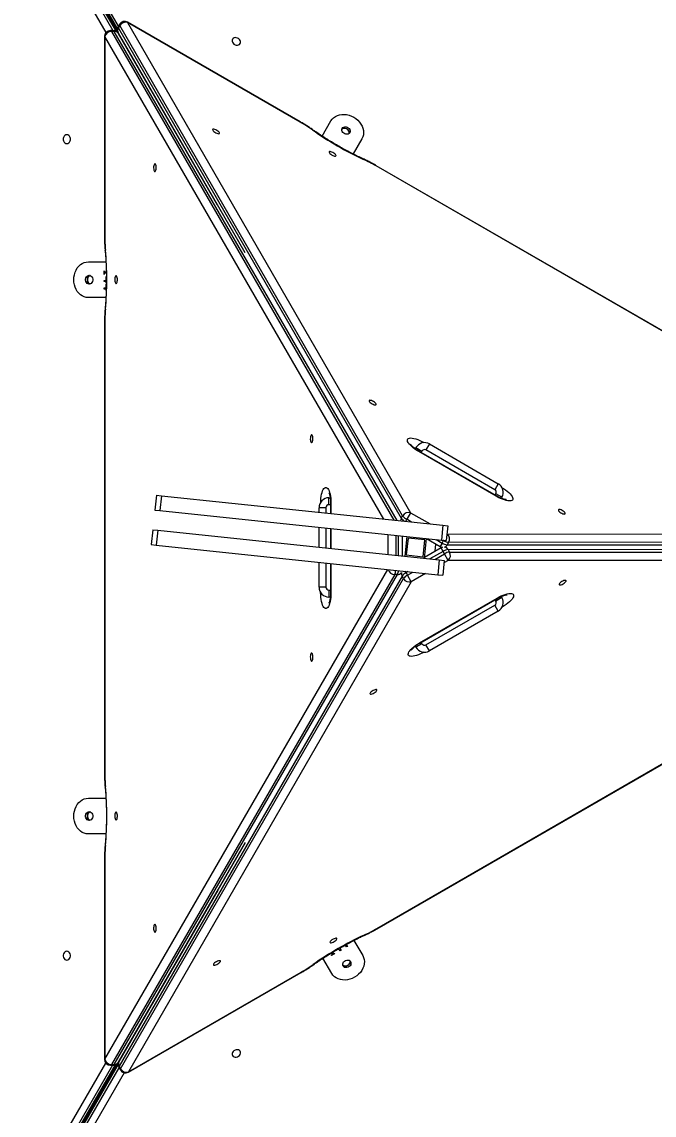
# Model space of a CAD drawing. Header units: millimetres. Extents: x -10881 to 8954, y -8695 to 5624.
# Drawn here: x 1445 to 2081, y -2028 to -927 of the extents above; entities that cross this region are included whole.
import ezdxf

# ---------------------------------------------------------------- set-up
doc = ezdxf.new("R2010")
doc.units = ezdxf.units.MM
for name, color, linetype in [('DIKOM_ОБЪЕКТ', 7, 'Continuous'), ('DIKOM_РАЗМЕР_ЗОНА', 7, 'Continuous'), ('DIKOM_РАЗМЕР_ОБЪЕКТА', 7, 'Continuous')]:
    doc.layers.add(name, color=color, linetype=linetype)
doc.styles.add('style1', font='arial.ttf', dxfattribs={"width": 0.8})
doc.dimstyles.new('1-50', dxfattribs={"dimtxt": 300, "dimasz": 200, "dimexe": 100, "dimexo": 0, "dimgap": 100, "dimtad": 1, "dimtxsty": 'style1', "dimcen": 200, "dimclrd": 7, "dimclre": 7, "dimclrt": 7, "dimadec": 1, "dimazin": 2, "dimtfac": 1, "dimtmove": 0, "dimatfit": 2, "dimfxl": 0, "dimlwd": 25, "dimlwe": 18, "dimarcsym": 0})

# ---------------------------------------------------------------- blocks, each defined once
blk = doc.blocks.new('*D10')
at = {"layer": 'Defpoints', "color": 0, "transparency": 16777216}
for p in [(-7152.7, 2730.8), (7385.2, 911.3), (7385.2, -7693.8)]:
    blk.add_point(p, dxfattribs=at)
at = {"layer": 'DIKOM_РАЗМЕР_ОБЪЕКТА', "color": 7, "lineweight": 18, "transparency": 16777216}
for p, q in [((-7152.7, 2730.8), (-7152.7, -7793.8)), ((7385.2, 911.3), (7385.2, -7793.8))]:
    blk.add_line(p, q, dxfattribs=at)
at = {"layer": 'DIKOM_РАЗМЕР_ОБЪЕКТА', "color": 7, "lineweight": 25, "transparency": 16777216}
blk.add_line((-6952.7, -7693.8), (7185.2, -7693.8), dxfattribs=at)
at = {"layer": 'DIKOM_РАЗМЕР_ОБЪЕКТА', "color": 7, "transparency": 16777216}
for points in [[(-6952.7, -7660.4), (-6952.7, -7727.1), (-7152.7, -7693.8)], [(7185.2, -7660.4), (7185.2, -7727.1), (7385.2, -7693.8)]]:
    blk.add_solid(points, dxfattribs=at)
at = {"layer": 'DIKOM_РАЗМЕР_ОБЪЕКТА', "color": 7, "transparency": 16777216, "insert": (116.2, -7440.6), "char_height": 300, "attachment_point": 5, "style": 'style1'}
blk.add_mtext('14500', dxfattribs=at)
blk = doc.blocks.new('*D12')
at = {"layer": 'Defpoints', "color": 0, "transparency": 16777216}
for p in [(-9113.3, 3014), (8954.2, 2756.5), (8954.2, -8594.5)]:
    blk.add_point(p, dxfattribs=at)
at = {"layer": 'DIKOM_РАЗМЕР_ЗОНА', "color": 7, "lineweight": 18, "transparency": 16777216}
for p, q in [((-9113.3, 3014), (-9113.3, -8694.5)), ((8954.2, 2756.5), (8954.2, -8694.5))]:
    blk.add_line(p, q, dxfattribs=at)
at = {"layer": 'DIKOM_РАЗМЕР_ЗОНА', "color": 7, "lineweight": 25, "transparency": 16777216}
blk.add_line((-8913.3, -8594.5), (8754.2, -8594.5), dxfattribs=at)
at = {"layer": 'DIKOM_РАЗМЕР_ЗОНА', "color": 7, "transparency": 16777216}
for points in [[(-8913.3, -8561.2), (-8913.3, -8627.8), (-9113.3, -8594.5)], [(8754.2, -8561.2), (8754.2, -8627.8), (8954.2, -8594.5)]]:
    blk.add_solid(points, dxfattribs=at)
at = {"layer": 'DIKOM_РАЗМЕР_ЗОНА', "color": 7, "transparency": 16777216, "insert": (-79.6, -8341.3), "char_height": 300, "attachment_point": 5, "style": 'style1'}
blk.add_mtext('18000', dxfattribs=at)

msp = doc.modelspace()

# ---------------------------------------------------------------- linework, layer by layer
at = {"layer": 'DIKOM_ОБЪЕКТ', "color": 7, "linetype": 'Continuous', "lineweight": 15}
for p, q in [((1452.12, -781.366), (1541.214, -935.68)), ((1452.41, -780.532), (1541.244, -934.397)), ((1542.423, -931.444), (1453.852, -778.035)), ((1529.963, -937.792), (1440.547, -782.919)), ((1447.672, -781.603), (1536.803, -935.982)), ((1540.179, -936.835), (1450.555, -781.603)), ((1541.703, -938.14), (1451.417, -781.759)), ((1543.415, -929.725), (1541.997, -932.182)), ((1543.604, -930.936), (1542.186, -933.393)), ((1542.186, -933.393), (1826.849, -1426.858)), ((1828.268, -1424.401), (1543.604, -930.936)), ((1551.449, -927.81), (1551.612, -927.529)), ((1551.449, -927.81), (1836.113, -1421.275)), ((1725.213, -1028.133), (1551.449, -927.81)), ((1725.375, -1027.851), (1551.612, -927.529)), ((1528.258, -941.982), (1528.258, -1142.627)), ((1528.258, -941.982), (1528.583, -941.982)), ((1528.583, -941.982), (1528.583, -1142.627)), ((1809.27, -1427.741), (1528.583, -941.982)), ((1537.095, -935.982), (1534.258, -935.982)), ((1538.049, -936.751), (1535.212, -936.751)), ((1535.212, -936.751), (1819.546, -1428.821)), ((1822.567, -1429.138), (1538.049, -936.751)), ((1541.996, -938.181), (1669.585, -1159.358)), ((1641.921, -1111.401), (1542.29, -938.98)), ((1725.213, -1028.133), (1725.375, -1027.851)), ((1747.255, -1042.159), (1756.085, -1026.866)), ((1787.262, -1044.866), (1778.432, -1060.158)), ((1801.762, -1071.954), (1801.6, -1072.235)), ((2192.867, -1298.133), (1801.6, -1072.235)), ((2193.029, -1297.851), (1801.762, -1071.954)), ((1528.258, -1142.627), (1528.583, -1142.627)), ((1512.049, -1168.729), (1529.708, -1168.729)), ((1527.764, -1177.679), (1527.991, -1177.679)), ((1527.764, -1181.429), (1527.764, -1177.679)), ((1527.991, -1181.429), (1527.764, -1181.429)), ((1527.764, -1187.402), (1529.924, -1187.402)), ((1527.764, -1188.652), (1527.764, -1187.402)), ((1528.051, -1180.795), (1528.051, -1178.413)), ((1528.051, -1188.652), (1528.051, -1187.402)), ((1529.242, -1178.929), (1530.107, -1178.929)), ((1530.129, -1180.179), (1529.242, -1180.179)), ((1529.924, -1183.513), (1530.19, -1183.513)), ((1529.924, -1187.402), (1529.924, -1183.513)), ((1530.211, -1187.402), (1529.924, -1187.402)), ((1529.924, -1188.652), (1527.764, -1188.652)), ((1527.764, -1194.902), (1529.924, -1194.902)), ((1527.764, -1196.152), (1527.764, -1194.902)), ((1529.924, -1196.152), (1527.764, -1196.152)), ((1528.051, -1196.152), (1528.051, -1194.902)), ((1529.924, -1190.04), (1529.924, -1188.652)), ((1530.211, -1188.652), (1529.924, -1188.652)), ((1530.184, -1190.04), (1529.924, -1190.04)), ((1529.924, -1191.013), (1530.168, -1191.013)), ((1529.924, -1194.902), (1529.924, -1191.013)), ((1530.211, -1194.902), (1529.924, -1194.902)), ((1529.924, -1197.54), (1529.924, -1196.152)), ((1529.709, -1204.729), (1512.049, -1204.729)), ((1528.258, -1230.832), (1528.258, -1682.627)), ((1528.258, -1230.832), (1528.583, -1230.832)), ((1528.583, -1230.832), (1528.583, -1682.627)), ((1849.675, -1350.763), (1849.687, -1350.769)), ((1855.24, -1352.094), (1851.74, -1358.156)), ((1855.24, -1352.094), (1924.522, -1392.094)), ((1840.887, -1356.953), (1841.58, -1355.754)), ((1841.58, -1355.754), (1847.642, -1359.254)), ((1844.67, -1359.43), (1844.481, -1359.759)), ((1922.423, -1404.759), (1844.481, -1359.759)), ((1922.613, -1404.43), (1844.67, -1359.43)), ((1847.642, -1359.254), (1846.822, -1360.673)), ((1921.022, -1398.156), (1851.74, -1358.156)), ((1924.522, -1392.094), (1921.022, -1398.156)), ((1580.54, -1403.7), (1578.972, -1418.618)), ((1580.54, -1403.7), (1585.512, -1404.223)), ((1585.512, -1404.223), (1583.944, -1419.141)), ((1585.512, -1404.223), (1868.773, -1433.995)), ((1754.128, -1413.244), (1754.128, -1406.244)), ((1754.128, -1406.244), (1755.386, -1406.244)), ((1755.329, -1405.961), (1755.256, -1406.244)), ((1921.301, -1403.673), (1922.12, -1402.254)), ((1928.182, -1405.754), (1922.12, -1402.254)), ((1922.613, -1404.43), (1922.423, -1404.759)), ((1928.182, -1405.754), (1927.553, -1406.844)), ((1927.826, -1406.936), (1927.618, -1406.731)), ((1578.972, -1418.618), (1583.944, -1419.141)), ((1583.944, -1419.141), (1867.205, -1448.912)), ((1744.128, -1420.894), (1744.128, -1416.244)), ((1751.128, -1416.244), (1744.128, -1416.244)), ((1751.128, -1416.244), (1751.128, -1421.63)), ((1755.766, -1413.244), (1754.128, -1413.244)), ((1755.766, -1411.729), (1755.766, -1422.117)), ((1755.766, -1411.729), (1756.145, -1411.729)), ((1756.145, -1411.729), (1756.145, -1422.157)), ((1826.849, -1426.858), (1828.268, -1424.401)), ((1832.301, -1427.877), (1831.058, -1430.031)), ((1836.113, -1421.275), (1832.301, -1427.877)), ((1837.139, -1430.67), (1832.301, -1427.877)), ((1836.113, -1421.275), (1855.778, -1432.629)), ((1576.881, -1438.508), (1575.313, -1453.426)), ((1576.881, -1438.508), (1581.854, -1439.031)), ((1581.854, -1439.031), (1580.286, -1453.949)), ((1581.854, -1439.031), (1865.114, -1468.803)), ((1744.128, -1456.087), (1744.128, -1435.976)), ((1751.128, -1436.712), (1751.128, -1456.822)), ((1755.766, -1437.2), (1755.766, -1457.31)), ((1756.145, -1437.24), (1756.145, -1457.35)), ((1868.773, -1433.995), (1867.205, -1448.912)), ((1868.773, -1433.995), (1873.745, -1434.517)), ((1873.745, -1434.517), (1872.177, -1449.435)), ((1813.604, -1463.389), (1813.604, -1443.279)), ((1821.227, -1444.08), (1821.227, -1464.19)), ((1824.064, -1464.488), (1824.064, -1444.378)), ((1828.117, -1464.914), (1828.117, -1444.804)), ((1832.397, -1445.254), (1830.306, -1465.144)), ((1833.731, -1446.902), (1831.955, -1463.809)), ((1850.638, -1448.679), (1833.731, -1446.902)), ((1848.861, -1465.586), (1850.638, -1448.679)), ((1850.196, -1467.235), (1852.287, -1447.344)), ((1852.284, -1447.369), (1866.076, -1455.332)), ((1862.139, -1448.38), (1868.102, -1451.823)), ((1868.102, -1451.823), (1866.076, -1455.332)), ((1867.205, -1448.912), (1872.177, -1449.435)), ((1868.102, -1451.823), (1869.521, -1449.365)), ((1869.521, -1449.365), (1869.077, -1449.109)), ((1869.635, -1449.168), (1869.521, -1449.365)), ((1873.332, -1442.764), (1872.778, -1443.725)), ((1872.905, -1442.517), (1873.332, -1442.764)), ((1874.548, -1451.12), (1873.129, -1453.578)), ((1873.332, -1442.764), (2443.017, -1442.557)), ((2444.233, -1450.914), (1874.548, -1451.12)), ((1575.313, -1453.426), (1580.286, -1453.949)), ((1580.286, -1453.949), (1863.546, -1483.721)), ((1866.916, -1456.672), (1850.298, -1466.266)), ((1868.942, -1460.181), (1855.719, -1467.815)), ((1860.52, -1468.32), (1870.361, -1462.638)), ((1861.003, -1460.086), (1861.764, -1452.843)), ((1868.942, -1460.181), (1866.916, -1456.672)), ((1870.361, -1462.638), (1868.942, -1460.181)), ((1874.172, -1469.24), (1870.361, -1462.638)), ((1873.129, -1453.578), (2442.814, -1453.371)), ((1873.969, -1458.426), (1875.388, -1460.883)), ((2443.654, -1458.633), (1873.969, -1458.426)), ((1875.388, -1460.883), (2445.073, -1461.09)), ((1744.128, -1496.244), (1744.128, -1471.169)), ((1751.128, -1471.905), (1751.128, -1496.244)), ((1755.766, -1472.393), (1755.766, -1501.729)), ((1756.145, -1472.432), (1756.145, -1501.729)), ((1831.955, -1463.809), (1848.861, -1465.586)), ((1865.114, -1468.803), (1863.546, -1483.721)), ((1865.114, -1468.803), (1870.087, -1469.325)), ((1870.087, -1469.325), (1868.519, -1484.243)), ((1874.172, -1469.24), (1869.832, -1471.746)), ((2443.857, -1469.446), (1874.172, -1469.24)), ((1528.583, -1971.477), (1813.466, -1478.457)), ((1820.233, -1483.449), (1535.212, -1976.708)), ((1538.049, -1976.708), (1823.071, -1483.449)), ((1827.689, -1485.146), (1543.026, -1978.611)), ((1823.071, -1483.449), (1820.233, -1483.449)), ((1829.108, -1487.603), (1827.689, -1485.146)), ((1831.723, -1481.67), (1830.927, -1480.292)), ((1833.619, -1480.575), (1831.723, -1481.67)), ((1831.723, -1481.67), (1833.141, -1484.127)), ((1833.141, -1484.127), (1838.42, -1481.08)), ((1836.953, -1490.729), (1833.141, -1484.127)), ((1851.317, -1482.435), (1836.953, -1490.729)), ((1863.546, -1483.721), (1868.519, -1484.243)), ((1544.444, -1981.068), (1829.108, -1487.603)), ((1836.953, -1490.729), (1552.289, -1984.194)), ((1751.128, -1496.244), (1744.128, -1496.244)), ((1745.757, -1501.729), (1745.757, -1501.716)), ((1754.128, -1499.244), (1754.128, -1506.244)), ((1754.128, -1499.244), (1755.766, -1499.244)), ((1755.512, -1506.244), (1754.128, -1506.244)), ((1755.766, -1501.729), (1756.145, -1501.729)), ((1845.321, -1552.245), (1923.263, -1507.245)), ((1845.51, -1552.573), (1923.453, -1507.573)), ((1928.182, -1506.735), (1922.12, -1510.235)), ((1923.453, -1507.573), (1923.263, -1507.245)), ((1927.49, -1505.536), (1928.182, -1506.735)), ((1851.74, -1554.333), (1921.022, -1514.333)), ((1924.522, -1520.395), (1921.022, -1514.333)), ((1922.12, -1510.235), (1921.301, -1508.816)), ((1928.457, -1516.241), (1928.445, -1516.248)), ((1924.522, -1520.395), (1855.24, -1560.395)), ((1846.822, -1551.816), (1847.642, -1553.235)), ((1840.734, -1555.836), (1841.016, -1555.758)), ((1841.58, -1556.735), (1840.95, -1555.645)), ((1847.642, -1553.235), (1841.58, -1556.735)), ((1845.51, -1552.573), (1845.321, -1552.245)), ((1855.24, -1560.395), (1851.74, -1554.333)), ((1802.44, -1839.769), (2193.707, -1613.871)), ((1802.602, -1840.05), (2193.869, -1614.152)), ((1528.258, -1682.627), (1528.583, -1682.627)), ((1512.049, -1708.729), (1529.708, -1708.729)), ((1529.709, -1744.729), (1512.049, -1744.729)), ((1542.29, -1974.478), (1670.04, -1753.394)), ((1528.258, -1770.832), (1528.258, -1971.477)), ((1528.583, -1770.832), (1528.258, -1770.832)), ((1528.583, -1770.832), (1528.583, -1971.477)), ((1642.341, -1801.33), (1542.836, -1973.823)), ((1802.602, -1840.05), (1802.44, -1839.769)), ((1765.097, -1859.449), (1765.241, -1859.697)), ((1766.443, -1859.003), (1765.241, -1859.697)), ((1765.241, -1859.697), (1766.321, -1861.568)), ((1766.313, -1858.777), (1766.443, -1859.003)), ((1767.285, -1858.517), (1767.163, -1858.305)), ((1770.653, -1856.572), (1767.285, -1858.517)), ((1770.51, -1856.324), (1770.653, -1856.572)), ((1771.733, -1858.443), (1770.653, -1856.572)), ((1772.672, -1857.569), (1771.59, -1858.194)), ((1772.816, -1857.818), (1771.733, -1858.443)), ((1772.939, -1855.253), (1771.736, -1855.947)), ((1771.736, -1855.947), (1772.816, -1857.818)), ((1779.272, -1851.845), (1788.102, -1867.138)), ((1756.925, -1885.138), (1748.095, -1869.846)), ((1756.818, -1867.054), (1756.705, -1866.857)), ((1757.162, -1865.149), (1756.729, -1864.4)), ((1760.066, -1865.179), (1756.818, -1867.054)), ((1759.373, -1865.248), (1757.31, -1866.439)), ((1757.801, -1863.755), (1758.245, -1864.524)), ((1759.952, -1864.982), (1760.066, -1865.179)), ((1760.79, -1862.267), (1760.657, -1862.037)), ((1764.158, -1860.322), (1760.79, -1862.267)), ((1764.014, -1860.074), (1764.158, -1860.322)), ((1765.238, -1862.193), (1764.158, -1860.322)), ((1766.177, -1861.319), (1765.095, -1861.944)), ((1766.321, -1861.568), (1765.238, -1862.193)), ((1552.289, -1984.194), (1726.053, -1883.871)), ((1552.452, -1984.475), (1726.215, -1884.152)), ((1726.215, -1884.152), (1726.053, -1883.871)), ((1440.547, -2129.569), (1529.623, -1975.286)), ((1536.243, -1977.477), (1447.672, -2130.886)), ((1450.555, -2130.886), (1539.39, -1977.021)), ((1451.422, -2130.72), (1540.516, -1976.406)), ((1542.401, -1974.752), (1452.114, -2131.133)), ((1542.034, -1976.724), (1452.41, -2131.957)), ((1453.852, -2134.454), (1542.983, -1980.074)), ((1528.583, -1971.477), (1528.258, -1971.477)), ((1534.258, -1977.477), (1537.095, -1977.477)), ((1535.212, -1976.708), (1538.049, -1976.708)), ((1542.837, -1979.821), (1544.255, -1982.279)), ((1543.026, -1978.611), (1544.444, -1981.068)), ((1547.97, -1985.093), (1458.555, -2139.966)), ((1552.452, -1984.475), (1552.289, -1984.194)), ((1519.016, -2013.645), (1519.714, -2014.048))]:
    msp.add_line(p, q, dxfattribs=at)
at = {"layer": 'DIKOM_ОБЪЕКТ', "color": 7, "linetype": 'Continuous', "lineweight": 15, "flags": 128}
for points in [[(1541.997, -932.182), (1541.918, -932.697), (1542.186, -933.393)], [(1543.604, -930.936), (1543.337, -930.239), (1543.415, -929.725)], [(1534.258, -935.982), (1534.743, -936.171), (1535.212, -936.751)], [(1538.049, -936.751), (1537.58, -936.171), (1537.095, -935.982)], [(1664.626, -949.046), (1664.978, -948.08), (1664.993, -947.014), (1664.669, -945.934), (1664.034, -944.928), (1663.137, -944.078), (1662.052, -943.452), (1660.868, -943.1), (1659.679, -943.053), (1658.582, -943.312), (1657.666, -943.858), (1657.005, -944.646), (1656.653, -945.612), (1656.638, -946.679), (1656.962, -947.758), (1657.598, -948.764), (1658.494, -949.615), (1659.579, -950.241), (1660.764, -950.592), (1661.953, -950.64), (1663.05, -950.38), (1663.965, -949.834), (1664.626, -949.046)], [(1756.085, -1026.866), (1757.292, -1025.141), (1758.792, -1023.635), (1760.554, -1022.378), (1762.542, -1021.395), (1764.717, -1020.707), (1767.033, -1020.328), (1769.443, -1020.265), (1771.899, -1020.52), (1774.35, -1021.086), (1776.747, -1021.954), (1779.04, -1023.105), (1781.184, -1024.516), (1783.134, -1026.158), (1784.85, -1027.997), (1786.299, -1029.997), (1787.449, -1032.116), (1788.279, -1034.311), (1788.77, -1036.538), (1788.913, -1038.751), (1788.706, -1040.906), (1788.151, -1042.958), (1787.262, -1044.866)], [(1767.453, -1034.374), (1768.115, -1033.585), (1769.032, -1033.037), (1770.13, -1032.776), (1771.319, -1032.823), (1772.504, -1033.174), (1773.589, -1033.8), (1774.485, -1034.651), (1775.12, -1035.658), (1775.443, -1036.739), (1775.427, -1037.807), (1775.074, -1038.774), (1774.413, -1039.564), (1773.496, -1040.112), (1772.398, -1040.372), (1771.209, -1040.326), (1770.024, -1039.975), (1768.939, -1039.349), (1768.043, -1038.498), (1767.407, -1037.491), (1767.085, -1036.41), (1767.1, -1035.342), (1767.453, -1034.374)], [(1774.508, -1039.48), (1774.533, -1039.356), (1774.548, -1038.29), (1774.224, -1037.21), (1773.588, -1036.204), (1772.692, -1035.354), (1771.607, -1034.728), (1770.422, -1034.376), (1769.233, -1034.329), (1768.136, -1034.588), (1767.22, -1035.134), (1767.125, -1035.218)], [(1767.133, -1035.184), (1767.253, -1035.077), (1768.17, -1034.53), (1769.268, -1034.269), (1770.457, -1034.316), (1771.643, -1034.666), (1772.727, -1035.292), (1773.623, -1036.143), (1774.259, -1037.15), (1774.582, -1038.231), (1774.566, -1039.299), (1774.533, -1039.457)], [(1490.385, -1040.844), (1489.372, -1041.023), (1488.442, -1041.543), (1487.668, -1042.363), (1487.115, -1043.417), (1486.827, -1044.618), (1486.827, -1045.871), (1487.115, -1047.072), (1487.668, -1048.126), (1488.442, -1048.946), (1489.372, -1049.466), (1490.385, -1049.644), (1491.398, -1049.466), (1492.329, -1048.946), (1493.102, -1048.126), (1493.655, -1047.072), (1493.943, -1045.871), (1493.943, -1044.618), (1493.655, -1043.417), (1493.102, -1042.363), (1492.329, -1041.543), (1491.398, -1041.023), (1490.385, -1040.844)], [(1643.993, -1039.441), (1644.031, -1039.021), (1643.757, -1038.46), (1643.196, -1037.809), (1642.399, -1037.125), (1641.435, -1036.469), (1640.391, -1035.9), (1639.359, -1035.467), (1638.431, -1035.21), (1637.69, -1035.151), (1637.2, -1035.296), (1637.007, -1035.631), (1637.126, -1036.127), (1637.548, -1036.74), (1638.235, -1037.415), (1639.125, -1038.092), (1640.14, -1038.712), (1641.19, -1039.219), (1642.181, -1039.567), (1643.025, -1039.727), (1643.648, -1039.684), (1643.993, -1039.441)], [(1738.004, -1035.907), (1737.787, -1035.831), (1737.388, -1035.898)], [(1754.261, -1058.024), (1754.224, -1058.444), (1754.498, -1059.005), (1755.058, -1059.656), (1755.856, -1060.34), (1756.819, -1060.996), (1757.863, -1061.565), (1758.895, -1061.997), (1759.823, -1062.255), (1760.565, -1062.313), (1761.054, -1062.169), (1761.248, -1061.834), (1761.128, -1061.338), (1760.706, -1060.725), (1760.02, -1060.05), (1759.129, -1059.372), (1758.114, -1058.753), (1757.064, -1058.246), (1756.073, -1057.897), (1755.229, -1057.738), (1754.607, -1057.781), (1754.261, -1058.024)], [(1788.472, -1065.044), (1788.646, -1065.195), (1788.788, -1065.574)], [(1578.986, -1077.943), (1579.369, -1077.765), (1579.717, -1077.248), (1580.001, -1076.437), (1580.195, -1075.404), (1580.281, -1074.242), (1580.252, -1073.053), (1580.11, -1071.943), (1579.869, -1071.011), (1579.549, -1070.339), (1579.179, -1069.988), (1578.792, -1069.988), (1578.422, -1070.339), (1578.103, -1071.011), (1577.861, -1071.943), (1577.72, -1073.053), (1577.691, -1074.242), (1577.777, -1075.404), (1577.971, -1076.437), (1578.254, -1077.248), (1578.603, -1077.765), (1578.986, -1077.943)], [(1528.919, -1157.592), (1528.963, -1157.366), (1529.22, -1157.053)], [(1512.049, -1204.729), (1509.952, -1204.546), (1507.898, -1204), (1505.928, -1203.103), (1504.083, -1201.872), (1502.4, -1200.333), (1500.914, -1198.517), (1499.654, -1196.461), (1498.646, -1194.207), (1497.912, -1191.801), (1497.465, -1189.291), (1497.315, -1186.729), (1497.465, -1184.168), (1497.912, -1181.658), (1498.646, -1179.252), (1499.654, -1176.998), (1500.914, -1174.942), (1502.4, -1173.126), (1504.083, -1171.587), (1505.928, -1170.356), (1507.898, -1169.458), (1509.952, -1168.913), (1512.049, -1168.729)], [(1512.868, -1182.329), (1513.883, -1182.508), (1514.815, -1183.028), (1515.59, -1183.848), (1516.144, -1184.902), (1516.433, -1186.103), (1516.433, -1187.356), (1516.144, -1188.557), (1515.59, -1189.611), (1514.815, -1190.431), (1513.883, -1190.951), (1512.868, -1191.129), (1511.853, -1190.951), (1510.921, -1190.431), (1510.146, -1189.611), (1509.592, -1188.557), (1509.303, -1187.356), (1509.303, -1186.103), (1509.592, -1184.902), (1510.146, -1183.848), (1510.921, -1183.028), (1511.853, -1182.508), (1512.868, -1182.329)], [(1513.729, -1191.002), (1513.576, -1190.951), (1512.644, -1190.431), (1511.869, -1189.611), (1511.315, -1188.557), (1511.026, -1187.356), (1511.026, -1186.103), (1511.315, -1184.902), (1511.869, -1183.848), (1512.644, -1183.028), (1513.576, -1182.508), (1513.729, -1182.457)], [(1513.762, -1182.467), (1513.642, -1182.508), (1512.712, -1183.028), (1511.938, -1183.848), (1511.385, -1184.902), (1511.097, -1186.103), (1511.097, -1187.356), (1511.385, -1188.557), (1511.938, -1189.611), (1512.712, -1190.431), (1513.642, -1190.951), (1513.762, -1190.992)], [(1539.945, -1190.729), (1540.327, -1190.552), (1540.676, -1190.034), (1540.96, -1189.223), (1541.153, -1188.191), (1541.239, -1187.028), (1541.211, -1185.839), (1541.069, -1184.729), (1540.828, -1183.797), (1540.508, -1183.125), (1540.138, -1182.774), (1539.751, -1182.774), (1539.381, -1183.125), (1539.061, -1183.797), (1538.82, -1184.729), (1538.679, -1185.839), (1538.65, -1187.028), (1538.736, -1188.191), (1538.929, -1189.223), (1539.213, -1190.034), (1539.562, -1190.552), (1539.945, -1190.729)], [(1528.919, -1215.867), (1528.963, -1216.093), (1529.22, -1216.405)], [(1801.457, -1312.405), (1801.495, -1311.985), (1801.221, -1311.424), (1800.661, -1310.773), (1799.863, -1310.089), (1798.9, -1309.434), (1797.855, -1308.864), (1796.823, -1308.432), (1795.896, -1308.174), (1795.154, -1308.116), (1794.665, -1308.26), (1794.471, -1308.595), (1794.591, -1309.091), (1795.012, -1309.704), (1795.699, -1310.379), (1796.589, -1311.057), (1797.605, -1311.676), (1798.654, -1312.183), (1799.645, -1312.532), (1800.49, -1312.691), (1801.112, -1312.648), (1801.457, -1312.405)], [(1736.648, -1350.793), (1737.031, -1350.616), (1737.379, -1350.098), (1737.663, -1349.287), (1737.857, -1348.255), (1737.943, -1347.092), (1737.914, -1345.903), (1737.772, -1344.793), (1737.531, -1343.861), (1737.211, -1343.189), (1736.841, -1342.838), (1736.454, -1342.838), (1736.084, -1343.189), (1735.765, -1343.861), (1735.523, -1344.793), (1735.382, -1345.903), (1735.353, -1347.092), (1735.439, -1348.255), (1735.633, -1349.287), (1735.916, -1350.098), (1736.265, -1350.616), (1736.648, -1350.793)], [(1844.481, -1359.759), (1842.445, -1358.516), (1840.512, -1357.201), (1838.726, -1355.842), (1837.127, -1354.471), (1835.749, -1353.117), (1834.625, -1351.811), (1833.779, -1350.582), (1833.231, -1349.457), (1832.991, -1348.462), (1833.066, -1347.619), (1833.454, -1346.947), (1834.147, -1346.46), (1835.128, -1346.17), (1836.376, -1346.083), (1837.864, -1346.201), (1839.557, -1346.522), (1841.418, -1347.038), (1843.406, -1347.737), (1845.475, -1348.604), (1847.581, -1349.62), (1849.675, -1350.763)], [(1841.121, -1356.548), (1840.368, -1356.303), (1839.926, -1356.177)], [(1745.767, -1410.758), (1745.815, -1409.345), (1745.988, -1407.013), (1746.272, -1404.787), (1746.66, -1402.716), (1747.144, -1400.847), (1747.713, -1399.22), (1748.354, -1397.873), (1749.054, -1396.835), (1749.795, -1396.131), (1750.563, -1395.774), (1751.339, -1395.774), (1752.107, -1396.131), (1752.849, -1396.835), (1753.548, -1397.873), (1754.19, -1399.22), (1754.759, -1400.847), (1755.243, -1402.716), (1755.631, -1404.787), (1755.914, -1407.013), (1756.087, -1409.345), (1756.145, -1411.729)], [(1928.453, -1396.256), (1929.653, -1397.005), (1931.586, -1398.32), (1933.372, -1399.679), (1934.972, -1401.051), (1936.349, -1402.405), (1937.473, -1403.711), (1938.319, -1404.94), (1938.868, -1406.064), (1939.107, -1407.059), (1939.032, -1407.902), (1938.644, -1408.574), (1937.951, -1409.061), (1936.97, -1409.351), (1935.722, -1409.438), (1934.234, -1409.32), (1932.541, -1408.999), (1930.68, -1408.484), (1928.692, -1407.784), (1926.623, -1406.917), (1924.517, -1405.901), (1922.423, -1404.759)], [(1984.944, -1418.342), (1984.907, -1418.762), (1985.18, -1419.323), (1985.741, -1419.974), (1986.538, -1420.658), (1987.502, -1421.314), (1988.546, -1421.883), (1989.578, -1422.315), (1990.506, -1422.573), (1991.248, -1422.631), (1991.737, -1422.487), (1991.93, -1422.152), (1991.811, -1421.656), (1991.389, -1421.043), (1990.703, -1420.368), (1989.812, -1419.69), (1988.797, -1419.071), (1987.747, -1418.564), (1986.756, -1418.215), (1985.912, -1418.056), (1985.289, -1418.099), (1984.944, -1418.342)], [(1985.784, -1493.662), (1986.129, -1493.905), (1986.752, -1493.948), (1987.596, -1493.788), (1988.587, -1493.44), (1989.637, -1492.933), (1990.652, -1492.314), (1991.543, -1491.636), (1992.229, -1490.961), (1992.651, -1490.348), (1992.77, -1489.852), (1992.577, -1489.517), (1992.088, -1489.372), (1991.346, -1489.431), (1990.418, -1489.688), (1989.386, -1490.121), (1988.342, -1490.69), (1987.378, -1491.346), (1986.581, -1492.03), (1986.02, -1492.681), (1985.747, -1493.242), (1985.784, -1493.662)], [(1756.145, -1501.729), (1756.087, -1504.114), (1755.914, -1506.445), (1755.631, -1508.672), (1755.243, -1510.742), (1754.759, -1512.612), (1754.19, -1514.239), (1753.548, -1515.586), (1752.849, -1516.623), (1752.107, -1517.328), (1751.339, -1517.685), (1750.563, -1517.685), (1749.795, -1517.328), (1749.054, -1516.623), (1748.354, -1515.586), (1747.713, -1514.239), (1747.144, -1512.612), (1746.66, -1510.742), (1746.272, -1508.672), (1745.988, -1506.445), (1745.815, -1504.114), (1745.757, -1501.729)], [(1755.045, -1506.244), (1755.208, -1507.019), (1755.321, -1507.465)], [(1923.263, -1507.245), (1925.357, -1506.103), (1927.463, -1505.087), (1929.532, -1504.219), (1931.52, -1503.52), (1933.381, -1503.004), (1935.074, -1502.684), (1936.562, -1502.566), (1937.81, -1502.653), (1938.791, -1502.943), (1939.484, -1503.429), (1939.872, -1504.102), (1939.947, -1504.945), (1939.708, -1505.94), (1939.159, -1507.064), (1938.313, -1508.293), (1937.189, -1509.599), (1935.812, -1510.953), (1934.212, -1512.325), (1932.426, -1513.683), (1930.493, -1514.999), (1928.457, -1516.241)], [(1927.724, -1505.941), (1928.313, -1505.411), (1928.643, -1505.091)], [(1736.648, -1562.666), (1736.265, -1562.843), (1735.916, -1563.361), (1735.633, -1564.172), (1735.439, -1565.204), (1735.353, -1566.367), (1735.382, -1567.556), (1735.523, -1568.666), (1735.765, -1569.598), (1736.084, -1570.269), (1736.454, -1570.621), (1736.841, -1570.621), (1737.211, -1570.269), (1737.531, -1569.598), (1737.772, -1568.666), (1737.914, -1567.556), (1737.943, -1566.367), (1737.857, -1565.204), (1737.663, -1564.172), (1737.379, -1563.361), (1737.031, -1562.843), (1736.648, -1562.666)], [(1849.669, -1561.718), (1848.421, -1562.383), (1846.315, -1563.4), (1844.246, -1564.267), (1842.258, -1564.966), (1840.397, -1565.482), (1838.704, -1565.802), (1837.216, -1565.92), (1835.968, -1565.834), (1834.987, -1565.544), (1834.294, -1565.057), (1833.906, -1564.385), (1833.831, -1563.542), (1834.071, -1562.547), (1834.619, -1561.422), (1835.465, -1560.193), (1836.589, -1558.887), (1837.967, -1557.533), (1839.566, -1556.162), (1841.352, -1554.803), (1843.285, -1553.488), (1845.321, -1552.245)], [(1802.297, -1599.598), (1801.952, -1599.356), (1801.33, -1599.312), (1800.485, -1599.472), (1799.494, -1599.821), (1798.445, -1600.328), (1797.429, -1600.947), (1796.539, -1601.624), (1795.852, -1602.3), (1795.431, -1602.912), (1795.311, -1603.408), (1795.505, -1603.744), (1795.994, -1603.888), (1796.735, -1603.829), (1797.663, -1603.572), (1798.695, -1603.14), (1799.74, -1602.57), (1800.703, -1601.914), (1801.501, -1601.231), (1802.061, -1600.579), (1802.335, -1600.019), (1802.297, -1599.598)], [(1528.919, -1697.592), (1528.963, -1697.366), (1529.22, -1697.053)], [(1512.049, -1744.729), (1509.952, -1744.546), (1507.898, -1744), (1505.928, -1743.103), (1504.083, -1741.872), (1502.4, -1740.333), (1500.914, -1738.517), (1499.654, -1736.461), (1498.646, -1734.207), (1497.912, -1731.801), (1497.465, -1729.291), (1497.315, -1726.729), (1497.465, -1724.168), (1497.912, -1721.658), (1498.646, -1719.252), (1499.654, -1716.998), (1500.914, -1714.942), (1502.4, -1713.126), (1504.083, -1711.587), (1505.928, -1710.356), (1507.898, -1709.458), (1509.952, -1708.913), (1512.049, -1708.729)], [(1512.868, -1731.129), (1511.853, -1730.951), (1510.921, -1730.431), (1510.146, -1729.611), (1509.592, -1728.557), (1509.303, -1727.356), (1509.303, -1726.103), (1509.592, -1724.902), (1510.146, -1723.848), (1510.921, -1723.028), (1511.853, -1722.508), (1512.868, -1722.329), (1513.883, -1722.508), (1514.815, -1723.028), (1515.59, -1723.848), (1516.144, -1724.902), (1516.433, -1726.103), (1516.433, -1727.356), (1516.144, -1728.557), (1515.59, -1729.611), (1514.815, -1730.431), (1513.883, -1730.951), (1512.868, -1731.129)], [(1513.729, -1731.002), (1513.576, -1730.951), (1512.644, -1730.431), (1511.869, -1729.611), (1511.315, -1728.557), (1511.026, -1727.356), (1511.026, -1726.103), (1511.315, -1724.902), (1511.869, -1723.848), (1512.644, -1723.028), (1513.576, -1722.508), (1513.729, -1722.457)], [(1513.762, -1722.467), (1513.642, -1722.508), (1512.712, -1723.028), (1511.938, -1723.848), (1511.385, -1724.902), (1511.097, -1726.103), (1511.097, -1727.356), (1511.385, -1728.557), (1511.938, -1729.611), (1512.712, -1730.431), (1513.642, -1730.951), (1513.762, -1730.992)], [(1539.945, -1730.729), (1540.327, -1730.552), (1540.676, -1730.034), (1540.96, -1729.223), (1541.153, -1728.191), (1541.239, -1727.028), (1541.211, -1725.839), (1541.069, -1724.729), (1540.828, -1723.797), (1540.508, -1723.125), (1540.138, -1722.774), (1539.751, -1722.774), (1539.381, -1723.125), (1539.061, -1723.797), (1538.82, -1724.729), (1538.679, -1725.839), (1538.65, -1727.028), (1538.736, -1728.191), (1538.929, -1729.223), (1539.213, -1730.034), (1539.562, -1730.552), (1539.945, -1730.729)], [(1528.919, -1755.867), (1528.963, -1756.093), (1529.22, -1756.405)], [(1578.986, -1835.516), (1578.603, -1835.693), (1578.254, -1836.211), (1577.971, -1837.022), (1577.777, -1838.054), (1577.691, -1839.217), (1577.72, -1840.406), (1577.861, -1841.516), (1578.103, -1842.448), (1578.422, -1843.12), (1578.792, -1843.471), (1579.179, -1843.471), (1579.549, -1843.12), (1579.869, -1842.448), (1580.11, -1841.516), (1580.252, -1840.406), (1580.281, -1839.217), (1580.195, -1838.054), (1580.001, -1837.022), (1579.717, -1836.211), (1579.369, -1835.693), (1578.986, -1835.516)], [(1789.312, -1846.96), (1789.486, -1846.809), (1789.628, -1846.43)], [(1762.03, -1849.98), (1761.684, -1849.738), (1761.062, -1849.694), (1760.218, -1849.854), (1759.227, -1850.203), (1758.177, -1850.709), (1757.162, -1851.329), (1756.271, -1852.006), (1755.585, -1852.681), (1755.163, -1853.294), (1755.043, -1853.79), (1755.237, -1854.125), (1755.726, -1854.27), (1756.468, -1854.211), (1757.396, -1853.954), (1758.428, -1853.522), (1759.472, -1852.952), (1760.435, -1852.296), (1761.233, -1851.612), (1761.793, -1850.961), (1762.067, -1850.401), (1762.03, -1849.98)], [(1490.385, -1862.844), (1489.372, -1863.023), (1488.442, -1863.543), (1487.668, -1864.363), (1487.115, -1865.417), (1486.827, -1866.618), (1486.827, -1867.871), (1487.115, -1869.072), (1487.668, -1870.126), (1488.442, -1870.946), (1489.372, -1871.466), (1490.385, -1871.644), (1491.398, -1871.466), (1492.329, -1870.946), (1493.102, -1870.126), (1493.655, -1869.072), (1493.943, -1867.871), (1493.943, -1866.618), (1493.655, -1865.417), (1493.102, -1864.363), (1492.329, -1863.543), (1491.398, -1863.023), (1490.385, -1862.844)], [(1788.102, -1867.138), (1788.991, -1869.046), (1789.546, -1871.098), (1789.753, -1873.252), (1789.61, -1875.466), (1789.119, -1877.693), (1788.289, -1879.888), (1787.139, -1882.007), (1785.69, -1884.007), (1783.974, -1885.846), (1782.024, -1887.488), (1779.88, -1888.899), (1777.587, -1890.05), (1775.19, -1890.917), (1772.739, -1891.484), (1770.283, -1891.739), (1767.873, -1891.676), (1765.557, -1891.296), (1763.382, -1890.608), (1761.394, -1889.626), (1759.632, -1888.369), (1758.132, -1886.863), (1756.925, -1885.138)], [(1644.833, -1872.563), (1644.488, -1872.32), (1643.865, -1872.277), (1643.021, -1872.437), (1642.03, -1872.785), (1640.98, -1873.292), (1639.965, -1873.911), (1639.075, -1874.589), (1638.388, -1875.264), (1637.966, -1875.877), (1637.847, -1876.373), (1638.04, -1876.708), (1638.53, -1876.853), (1639.271, -1876.794), (1640.199, -1876.537), (1641.231, -1876.104), (1642.275, -1875.535), (1643.239, -1874.879), (1644.036, -1874.195), (1644.597, -1873.544), (1644.871, -1872.983), (1644.833, -1872.563)], [(1738.844, -1876.097), (1738.627, -1876.172), (1738.228, -1876.106)], [(1768.293, -1877.629), (1767.94, -1876.661), (1767.925, -1875.594), (1768.247, -1874.513), (1768.883, -1873.506), (1769.779, -1872.655), (1770.864, -1872.029), (1772.049, -1871.678), (1773.238, -1871.631), (1774.336, -1871.892), (1775.253, -1872.44), (1775.914, -1873.229), (1776.267, -1874.197), (1776.283, -1875.265), (1775.96, -1876.346), (1775.325, -1877.353), (1774.429, -1878.204), (1773.344, -1878.83), (1772.159, -1879.181), (1770.97, -1879.227), (1769.872, -1878.967), (1768.955, -1878.419), (1768.293, -1877.629)], [(1767.965, -1876.786), (1768.06, -1876.87), (1768.976, -1877.415), (1770.073, -1877.675), (1771.262, -1877.627), (1772.447, -1877.276), (1773.532, -1876.65), (1774.428, -1875.8), (1775.064, -1874.794), (1775.388, -1873.714), (1775.373, -1872.648), (1775.348, -1872.524)], [(1775.373, -1872.547), (1775.406, -1872.705), (1775.421, -1873.773), (1775.099, -1874.854), (1774.463, -1875.86), (1773.567, -1876.711), (1772.483, -1877.338), (1771.297, -1877.688), (1770.108, -1877.735), (1769.01, -1877.474), (1768.093, -1876.927), (1767.973, -1876.819)], [(1657.005, -1967.843), (1657.666, -1968.631), (1658.582, -1969.176), (1659.679, -1969.436), (1660.868, -1969.388), (1662.053, -1969.037), (1663.137, -1968.411), (1664.034, -1967.561), (1664.669, -1966.555), (1664.993, -1965.475), (1664.978, -1964.409), (1664.626, -1963.443), (1663.965, -1962.655), (1663.05, -1962.109), (1661.953, -1961.849), (1660.764, -1961.897), (1659.579, -1962.248), (1658.494, -1962.874), (1657.598, -1963.725), (1656.962, -1964.73), (1656.638, -1965.81), (1656.653, -1966.876), (1657.005, -1967.843)], [(1535.212, -1976.708), (1534.743, -1977.288), (1534.258, -1977.477)], [(1537.095, -1977.477), (1537.58, -1977.288), (1538.049, -1976.708)], [(1543.026, -1978.611), (1542.758, -1979.307), (1542.837, -1979.821)], [(1544.255, -1982.279), (1544.177, -1981.765), (1544.444, -1981.068)]]:
    msp.add_lwpolyline(points, dxfattribs=at)
at = {"layer": 'DIKOM_ОБЪЕКТ', "color": 7, "linetype": 'Continuous', "lineweight": 15}
for centre, radius, start, end in [((1547.193, -935.182), 6, 150, 209.979241), ((1546.181, -935.949), 4.743, 147.391653, 208.061959), ((1548.612, -932.725), 6, 60, 150), ((1549.501, -934.329), 6.803, 73.362411, 150.083298), ((1534.258, -941.982), 6, 90, 180), ((1535.202, -943.554), 6.803, 89.916702, 166.637589), ((1537.095, -941.982), 6, 30.020759, 90), ((1538.265, -941.489), 4.743, 31.938041, 92.608347), ((1644.531, -1168.065), 161.526, 54.909266, 60.033132), ((1930.159, -761.36), 335.458, 234.924743, 245.075257), ((1720.756, -1212.074), 161.526, 59.966868, 65.090734), ((1690.109, -1142.721), 161.526, 179.966868, 185.090734), ((1195.077, -1186.729), 335.458, 354.924743, 5.075257), ((1690.109, -1230.738), 161.526, 174.909266, 180.033132), ((1850.24, -1360.754), 10, 60, 150), ((1850.24, -1360.754), 3, 60, 150), ((1919.522, -1400.754), 10, 330, 60), ((1754.128, -1416.244), 10, 90, 180), ((1919.522, -1400.754), 3, 330, 60), ((1754.128, -1416.244), 3, 90, 180), ((1831.403, -1429.574), 5.302, 149.184591, 179.305067), ((1835.765, -1420.472), 10.966, 215.612493, 239.741086), ((1834.165, -1427.794), 6.803, 73.362411, 150.083298), ((1837.61, -1417.639), 11.532, 215.895531, 242.591555), ((1874.314, -1442.107), 11.532, 237.408445, 264.104469), ((1875.733, -1439.65), 11.532, 237.408445, 264.104469), ((1868.661, -1447.71), 6.803, 329.916702, 46.637589), ((1869.076, -1450.136), 6, 240, 262.660871), ((1869.916, -1461.868), 6, 105.529834, 120), ((1875.154, -1469.897), 11.532, 95.895531, 122.591555), ((1868.707, -1451.177), 5.032, 288.727496, 331.506741), ((1876.573, -1472.354), 11.532, 95.895531, 122.591555), ((1869.683, -1460.68), 4.843, 27.735419, 78.72533), ((1869.501, -1464.294), 6.803, 313.362411, 30.083298), ((1820.236, -1476.612), 6.838, 195.834051, 269.972245), ((1811.293, -1479.187), 9.904, 334.511432, 359.523153), ((1813.555, -1479.08), 10.471, 335.335808, 357.339206), ((1823.262, -1478.61), 4.843, 267.735419, 318.72533), ((1831.98, -1482.516), 5.032, 168.727496, 211.506741), ((1837.031, -1491.907), 11.532, 117.408445, 144.104469), ((1838.45, -1494.364), 11.532, 117.408445, 144.104469), ((1754.128, -1496.244), 10, 180, 270), ((1754.128, -1496.244), 3, 180, 270), ((1835.005, -1484.21), 6.803, 209.916702, 286.637589), ((1919.522, -1511.735), 10, 300, 30), ((1919.522, -1511.735), 3, 300, 30), ((1850.24, -1551.735), 10, 210, 300), ((1850.24, -1551.735), 3, 210, 300), ((1690.109, -1682.721), 161.526, 179.966868, 185.090734), ((1195.077, -1726.729), 335.458, 354.924743, 5.075257), ((1690.109, -1770.738), 161.526, 174.909266, 180.033132), ((1930.999, -2150.644), 335.458, 114.924743, 125.075257), ((1721.596, -1699.93), 161.526, 294.909266, 300.033132), ((1645.371, -1743.938), 161.526, 299.966868, 305.090734), ((1534.258, -1971.477), 6, 180, 270), ((1535.202, -1969.904), 6.803, 193.362411, 270.083298), ((1537.095, -1971.477), 6, 270, 329.979241), ((1538.265, -1971.969), 4.743, 267.391653, 328.061959), ((1548.033, -1976.821), 6, 150.020759, 210), ((1547.021, -1976.055), 4.743, 151.938041, 212.608347), ((1549.452, -1979.279), 6, 210, 300), ((1550.341, -1977.675), 6.803, 209.916702, 286.637589)]:
    msp.add_arc(centre, radius, start, end, dxfattribs=at)
for points, knots in [([(1738.004, -1035.906), (1737.405, -1035.488), (1735.668, -1034.277), (1732.707, -1032.314), (1729.093, -1030.034), (1726.62, -1028.582), (1725.375, -1027.851)], [0, 0, 0, 0, 0.14884355, 0.43158153, 0.71405622, 1, 1, 1, 1]), ([(1788.473, -1065.044), (1787.578, -1064.626), (1784.981, -1063.414), (1780.667, -1061.313), (1775.54, -1058.707), (1770.424, -1055.99), (1765.334, -1053.173), (1760.285, -1050.263), (1755.293, -1047.269), (1750.374, -1044.202), (1745.543, -1041.068), (1741.424, -1038.296), (1738.943, -1036.563), (1738.004, -1035.906)], [0, 0, 0, 0, 0.05185671, 0.15043451, 0.24905935, 0.34772358, 0.44641473, 0.54512096, 0.6438308, 0.74252931, 0.84120477, 0.9398452, 1, 1, 1, 1]), ([(1801.762, -1071.954), (1801.111, -1071.581), (1799.225, -1070.501), (1796.067, -1068.79), (1792.279, -1066.843), (1789.748, -1065.647), (1788.473, -1065.044)], [0, 0, 0, 0, 0.14869062, 0.43088733, 0.71323385, 1, 1, 1, 1]), ([(1528.258, -1142.627), (1528.261, -1143.377), (1528.269, -1145.551), (1528.366, -1149.141), (1528.574, -1153.396), (1528.803, -1156.185), (1528.919, -1157.591)], [0, 0, 0, 0, 0.14869062, 0.43088733, 0.71323385, 1, 1, 1, 1]), ([(1528.919, -1157.591), (1529.005, -1158.575), (1529.253, -1161.43), (1529.59, -1166.217), (1529.897, -1171.96), (1530.102, -1177.749), (1530.207, -1183.566), (1530.212, -1189.393), (1530.115, -1195.213), (1529.918, -1201.007), (1529.62, -1206.757), (1529.279, -1211.711), (1529.018, -1214.726), (1528.919, -1215.868)], [0, 0, 0, 0, 0.05185671, 0.15043451, 0.24905935, 0.34772358, 0.44641473, 0.54512096, 0.6438308, 0.74252931, 0.84120477, 0.9398452, 1, 1, 1, 1]), ([(1527.991, -1177.679), (1527.99, -1177.936), (1527.988, -1178.294), (1528.148, -1178.718), (1528.438, -1178.94), (1528.824, -1178.917), (1529.114, -1178.926), (1529.242, -1178.929)], [0, 0, 0, 0, 0.31411639, 0.43668096, 0.55891397, 0.80574564, 1, 1, 1, 1]), ([(1529.242, -1180.179), (1529.034, -1180.184), (1528.746, -1180.191), (1528.372, -1180.219), (1528.095, -1180.428), (1528.004, -1180.904), (1527.995, -1181.254), (1527.991, -1181.429)], [0, 0, 0, 0, 0.31514467, 0.43884718, 0.5610825, 0.77893442, 1, 1, 1, 1]), ([(1528.919, -1215.868), (1528.857, -1216.595), (1528.676, -1218.705), (1528.457, -1222.251), (1528.289, -1226.521), (1528.268, -1229.389), (1528.258, -1230.832)], [0, 0, 0, 0, 0.14884355, 0.43158153, 0.71405622, 1, 1, 1, 1]), ([(1844.67, -1359.43), (1844.379, -1359.26), (1843.531, -1358.762), (1842.177, -1357.888), (1840.684, -1356.827), (1839.363, -1355.779), (1838.256, -1354.794), (1837.429, -1353.956), (1836.872, -1353.301), (1836.563, -1352.877), (1836.444, -1352.66), (1836.457, -1352.69), (1836.461, -1352.698)], [0, 0, 0, 0, 0.06691729, 0.19503249, 0.32230988, 0.44763515, 0.56987729, 0.6877499, 0.78809141, 0.88153181, 0.96889654, 1, 1, 1, 1]), ([(1754.023, -1401.229), (1754.037, -1401.25), (1754.066, -1401.293), (1754.261, -1401.681), (1754.514, -1402.33), (1754.806, -1403.27), (1755.098, -1404.488), (1755.364, -1405.957), (1755.577, -1407.633), (1755.717, -1409.43), (1755.763, -1410.82), (1755.766, -1411.581), (1755.766, -1411.729)], [0, 0, 0, 0, 0.08274565, 0.17211175, 0.26853733, 0.3727291, 0.48417488, 0.60165651, 0.72372398, 0.84899114, 0.97047241, 1, 1, 1, 1]), ([(1932.578, -1408.171), (1932.553, -1408.173), (1932.501, -1408.176), (1932.067, -1408.151), (1931.379, -1408.046), (1930.419, -1407.828), (1929.218, -1407.473), (1927.813, -1406.968), (1926.255, -1406.315), (1924.628, -1405.537), (1923.402, -1404.883), (1922.742, -1404.504), (1922.613, -1404.43)], [0, 0, 0, 0, 0.08274565, 0.17211175, 0.26853733, 0.3727291, 0.48417488, 0.60165651, 0.72372398, 0.84899114, 0.97047241, 1, 1, 1, 1]), ([(1755.766, -1501.729), (1755.764, -1502.067), (1755.757, -1503.05), (1755.678, -1504.66), (1755.504, -1506.484), (1755.258, -1508.152), (1754.958, -1509.602), (1754.646, -1510.737), (1754.357, -1511.548), (1754.144, -1512.028), (1754.016, -1512.239), (1754.035, -1512.213), (1754.04, -1512.206)], [0, 0, 0, 0, 0.06691729, 0.19503249, 0.32230988, 0.44763515, 0.56987729, 0.6877499, 0.78809141, 0.88153181, 0.96889654, 1, 1, 1, 1]), ([(1923.453, -1507.573), (1923.746, -1507.407), (1924.601, -1506.921), (1926.035, -1506.185), (1927.701, -1505.423), (1929.269, -1504.802), (1930.675, -1504.337), (1931.814, -1504.039), (1932.66, -1503.885), (1933.182, -1503.829), (1933.43, -1503.834), (1933.397, -1503.831), (1933.389, -1503.83)], [0, 0, 0, 0, 0.06691729, 0.19503249, 0.32230988, 0.44763515, 0.56987729, 0.6877499, 0.78809141, 0.88153181, 0.96889654, 1, 1, 1, 1]), ([(1837.289, -1559.333), (1837.3, -1559.311), (1837.323, -1559.264), (1837.561, -1558.901), (1837.996, -1558.358), (1838.665, -1557.635), (1839.573, -1556.772), (1840.713, -1555.808), (1842.057, -1554.786), (1843.544, -1553.766), (1844.724, -1553.031), (1845.382, -1552.648), (1845.51, -1552.573)], [0, 0, 0, 0, 0.08274565, 0.17211175, 0.26853733, 0.3727291, 0.48417488, 0.60165651, 0.72372398, 0.84899114, 0.97047241, 1, 1, 1, 1]), ([(1528.258, -1682.627), (1528.261, -1683.377), (1528.269, -1685.551), (1528.366, -1689.141), (1528.574, -1693.396), (1528.803, -1696.185), (1528.919, -1697.591)], [0, 0, 0, 0, 0.14869062, 0.43088733, 0.71323385, 1, 1, 1, 1]), ([(1528.919, -1697.591), (1529.005, -1698.575), (1529.253, -1701.43), (1529.59, -1706.217), (1529.897, -1711.96), (1530.102, -1717.749), (1530.207, -1723.566), (1530.212, -1729.393), (1530.115, -1735.213), (1529.918, -1741.007), (1529.62, -1746.757), (1529.279, -1751.711), (1529.018, -1754.726), (1528.919, -1755.868)], [0, 0, 0, 0, 0.05185671, 0.15043451, 0.24905935, 0.34772358, 0.44641473, 0.54512096, 0.6438308, 0.74252931, 0.84120477, 0.9398452, 1, 1, 1, 1]), ([(1528.919, -1755.868), (1528.857, -1756.595), (1528.676, -1758.705), (1528.457, -1762.251), (1528.289, -1766.521), (1528.268, -1769.389), (1528.258, -1770.832)], [0, 0, 0, 0, 0.14884355, 0.43158153, 0.71405622, 1, 1, 1, 1]), ([(1738.844, -1876.098), (1739.653, -1875.532), (1742.001, -1873.889), (1745.979, -1871.203), (1750.799, -1868.067), (1755.71, -1864.994), (1760.695, -1861.994), (1765.739, -1859.077), (1770.827, -1856.251), (1775.944, -1853.524), (1781.072, -1850.908), (1785.533, -1848.726), (1788.274, -1847.445), (1789.313, -1846.96)], [0, 0, 0, 0, 0.05185671, 0.15043451, 0.24905935, 0.34772358, 0.44641473, 0.54512096, 0.6438308, 0.74252931, 0.84120477, 0.9398452, 1, 1, 1, 1]), ([(1789.313, -1846.96), (1789.974, -1846.65), (1791.892, -1845.752), (1795.072, -1844.168), (1798.854, -1842.179), (1801.348, -1840.763), (1802.602, -1840.05)], [0, 0, 0, 0, 0.14884355, 0.43158153, 0.71405622, 1, 1, 1, 1]), ([(1756.705, -1866.857), (1756.928, -1866.73), (1757.238, -1866.553), (1757.526, -1866.202), (1757.573, -1865.839), (1757.36, -1865.517), (1757.223, -1865.262), (1757.162, -1865.149)], [0, 0, 0, 0, 0.31411639, 0.43668096, 0.55891397, 0.80574564, 1, 1, 1, 1]), ([(1758.245, -1864.524), (1758.352, -1864.701), (1758.503, -1864.948), (1758.714, -1865.257), (1759.033, -1865.393), (1759.491, -1865.234), (1759.798, -1865.067), (1759.952, -1864.982)], [0, 0, 0, 0, 0.31514467, 0.43884718, 0.5610825, 0.77893442, 1, 1, 1, 1]), ([(1726.215, -1884.152), (1726.863, -1883.775), (1728.742, -1882.681), (1731.802, -1880.802), (1735.383, -1878.495), (1737.684, -1876.901), (1738.844, -1876.098)], [0, 0, 0, 0, 0.14869062, 0.43088733, 0.71323385, 1, 1, 1, 1])]:
    msp.add_open_spline(points, degree=3, knots=knots, dxfattribs=at)

# ---------------------------------------------------------------- dimensions: what is measured, and where the dimension line sits
at = {"layer": 'DIKOM_РАЗМЕР_ЗОНА'}
dim = msp.add_linear_dim(base=(8954.2, -8594.513), p1=(-9113.319, 3014.045), p2=(8954.2, 2756.48), text='18000', dimstyle='1-50', dxfattribs=at)
dim.commit()
dim.dimension.update_dxf_attribs({"geometry": '*D12', "text_midpoint": (-79.559, -8594.513), "dimtype": 160})
at = {"layer": 'DIKOM_РАЗМЕР_ОБЪЕКТА'}
dim = msp.add_linear_dim(base=(7385.217, -7693.766), p1=(-7152.73, 2730.795), p2=(7385.217, 911.281), text='14500', dimstyle='1-50', dxfattribs=at)
dim.commit()
dim.dimension.update_dxf_attribs({"geometry": '*D10', "text_midpoint": (116.244, -7693.766), "dimtype": 160})

doc.saveas('drawing.dxf')
